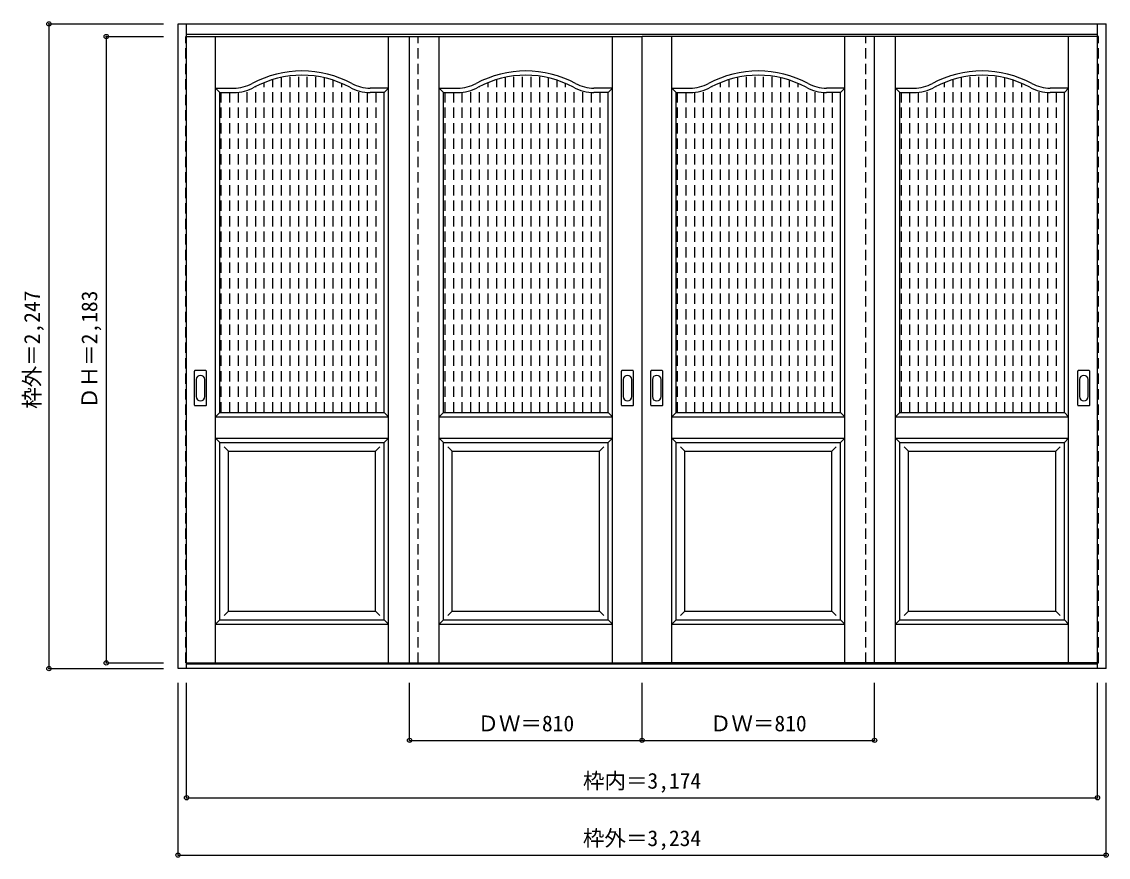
# Model space of a CAD drawing. Units: millimetres, scale not verified. Extents: x -2090 to 1696, y -1729 to 1183.
import ezdxf
from ezdxf.enums import TextEntityAlignment as Align

# ---------------------------------------------------------------- set-up
doc = ezdxf.new("R2010")
doc.units = ezdxf.units.MM
doc.header["$LTSCALE"] = 30
doc.header["$PDMODE"] = 32
doc.header["$PDSIZE"] = 15
doc.linetypes.add('DASHED1', pattern=[1.8, 1.2, -0.6])
doc.layers.add('0-0', color=7, linetype='Continuous')
doc.layers.add('0-1_寸法', color=7, linetype='Continuous')
doc.styles.add('ＭＳ ゴシック', font='')
doc.styles.get('ＭＳ ゴシック').set_extended_font_data('MS Gothic')

msp = doc.modelspace()

# ---------------------------------------------------------------- linework, layer by layer
at = {"layer": '0-0', "color": 3}
for p, q in [((-1545.01, 1175.96), (1688.99, 1175.96)), ((-1545.01, -1071.04), (-1545.01, 1175.96)), ((-1515.01, -1071.04), (-1515.01, 1175.96)), ((1658.99, -1071.04), (1658.99, 1175.96)), ((1688.99, -1071.04), (1688.99, 1175.96)), ((-1515.01, 1139.96), (1658.99, 1139.96)), ((-1515.01, 1131.96), (71.99, 1131.96)), ((-738.01, -1051.04), (-738.01, 1131.96)), ((71.99, -1051.04), (71.99, 1131.96)), ((1658.99, 1131.96), (71.99, 1131.96)), ((881.99, -1051.04), (881.99, 1131.96)), ((-826.51, 936.96), (-875.53, 936.96)), ((-826.51, -178.04), (-826.51, 936.96)), ((-46.51, 936.96), (-95.53, 936.96)), ((-46.51, -178.04), (-46.51, 936.96)), ((763.49, 936.96), (714.47, 936.96)), ((763.49, -178.04), (763.49, 936.96)), ((1543.49, 936.96), (1494.47, 936.96)), ((1543.49, -178.04), (1543.49, 936.96)), ((-1488.01, -153.04), (-1488.01, -34.04)), ((-1447.51, -32.54), (-1486.51, -32.54)), ((-1446.01, -153.04), (-1446.01, -34.04)), ((-0.01, -153.04), (-0.01, -34.04)), ((40.49, -32.54), (1.49, -32.54)), ((41.99, -153.04), (41.99, -34.04)), ((101.99, -153.04), (101.99, -34.04)), ((142.49, -32.54), (103.49, -32.54)), ((143.99, -153.04), (143.99, -34.04)), ((1589.99, -153.04), (1589.99, -34.04)), ((1630.49, -32.54), (1591.49, -32.54)), ((1631.99, -153.04), (1631.99, -34.04)), ((-1486.51, -154.54), (-1447.51, -154.54)), ((-1399.51, -178.04), (-826.51, -178.04)), ((-619.51, -178.04), (-46.51, -178.04)), ((1.49, -154.54), (40.49, -154.54)), ((103.49, -154.54), (142.49, -154.54)), ((190.49, -178.04), (763.49, -178.04)), ((970.49, -178.04), (1543.49, -178.04)), ((1591.49, -154.54), (1630.49, -154.54)), ((-826.51, -901.04), (-826.51, -283.04)), ((-46.51, -901.04), (-46.51, -283.04)), ((763.49, -901.04), (763.49, -283.04)), ((1543.49, -901.04), (1543.49, -283.04)), ((-1399.51, -901.04), (-826.51, -901.04)), ((-619.51, -901.04), (-46.51, -901.04)), ((190.49, -901.04), (763.49, -901.04)), ((970.49, -901.04), (1543.49, -901.04)), ((-1515.01, -1051.04), (71.99, -1051.04)), ((1658.99, -1056.04), (-1515.01, -1056.04)), ((1658.99, -1051.04), (71.99, -1051.04)), ((1688.99, -1071.04), (-1545.01, -1071.04))]:
    msp.add_line(p, q, dxfattribs=at)
at = {"layer": '0-0'}
for p, q in [((-1414.51, -1051.04), (-1414.51, 1131.96)), ((-811.51, -1051.04), (-811.51, 1131.96)), ((-634.51, -1051.04), (-634.51, 1131.96)), ((-31.51, -1051.04), (-31.51, 1131.96)), ((175.49, -1051.04), (175.49, 1131.96)), ((778.49, -1051.04), (778.49, 1131.96)), ((955.49, -1051.04), (955.49, 1131.96)), ((1558.49, -1051.04), (1558.49, 1131.96)), ((-1414.51, 951.96), (-1350.5, 951.96)), ((-1399.51, 936.96), (-1414.51, 951.96)), ((-811.51, 951.96), (-875.53, 951.96)), ((-826.51, 936.96), (-811.51, 951.96)), ((-634.51, 951.96), (-570.5, 951.96)), ((-619.51, 936.96), (-634.51, 951.96)), ((-31.51, 951.96), (-95.53, 951.96)), ((-46.51, 936.96), (-31.51, 951.96)), ((175.49, 951.96), (239.5, 951.96)), ((190.49, 936.96), (175.49, 951.96)), ((778.49, 951.96), (714.47, 951.96)), ((763.49, 936.96), (778.49, 951.96)), ((955.49, 951.96), (1019.5, 951.96)), ((970.49, 936.96), (955.49, 951.96)), ((1558.49, 951.96), (1494.47, 951.96)), ((1543.49, 936.96), (1558.49, 951.96)), ((-1482.01, -63.94), (-1482.01, -123.14)), ((-1452.01, -123.14), (-1452.01, -63.94)), ((5.99, -63.94), (5.99, -123.14)), ((35.99, -123.14), (35.99, -63.94)), ((107.99, -63.94), (107.99, -123.14)), ((137.99, -123.14), (137.99, -63.94)), ((1595.99, -63.94), (1595.99, -123.14)), ((1625.99, -123.14), (1625.99, -63.94)), ((-1399.51, -178.04), (-1414.51, -193.04)), ((-826.51, -178.04), (-811.51, -193.04)), ((-619.51, -178.04), (-634.51, -193.04)), ((-46.51, -178.04), (-31.51, -193.04)), ((190.49, -178.04), (175.49, -193.04)), ((763.49, -178.04), (778.49, -193.04)), ((970.49, -178.04), (955.49, -193.04)), ((1543.49, -178.04), (1558.49, -193.04)), ((-1414.51, -193.04), (-811.51, -193.04)), ((-634.51, -193.04), (-31.51, -193.04)), ((175.49, -193.04), (778.49, -193.04)), ((955.49, -193.04), (1558.49, -193.04)), ((-1414.51, -268.04), (-811.51, -268.04)), ((-1414.51, -268.04), (-1399.51, -283.04)), ((-1384.51, -298.04), (-1369.51, -313.04)), ((-841.51, -298.04), (-856.51, -313.04)), ((-811.51, -268.04), (-826.51, -283.04)), ((-634.51, -268.04), (-31.51, -268.04)), ((-634.51, -268.04), (-619.51, -283.04)), ((-604.51, -298.04), (-589.51, -313.04)), ((-61.51, -298.04), (-76.51, -313.04)), ((-31.51, -268.04), (-46.51, -283.04)), ((175.49, -268.04), (778.49, -268.04)), ((175.49, -268.04), (190.49, -283.04)), ((205.49, -298.04), (220.49, -313.04)), ((748.49, -298.04), (733.49, -313.04)), ((778.49, -268.04), (763.49, -283.04)), ((955.49, -268.04), (1558.49, -268.04)), ((955.49, -268.04), (970.49, -283.04)), ((985.49, -298.04), (1000.49, -313.04)), ((1528.49, -298.04), (1513.49, -313.04)), ((1558.49, -268.04), (1543.49, -283.04)), ((-1369.51, -313.04), (-856.51, -313.04)), ((-1369.51, -871.04), (-1369.51, -313.04)), ((-856.51, -871.04), (-856.51, -313.04)), ((-589.51, -313.04), (-76.51, -313.04)), ((-589.51, -871.04), (-589.51, -313.04)), ((-76.51, -871.04), (-76.51, -313.04)), ((220.49, -313.04), (733.49, -313.04)), ((220.49, -871.04), (220.49, -313.04)), ((733.49, -871.04), (733.49, -313.04)), ((1000.49, -313.04), (1513.49, -313.04)), ((1000.49, -871.04), (1000.49, -313.04)), ((1513.49, -871.04), (1513.49, -313.04)), ((-1399.51, -901.04), (-1414.51, -916.04)), ((-1369.51, -871.04), (-1384.51, -886.04)), ((-826.51, -901.04), (-811.51, -916.04)), ((-619.51, -901.04), (-634.51, -916.04)), ((-589.51, -871.04), (-604.51, -886.04)), ((-46.51, -901.04), (-31.51, -916.04)), ((190.49, -901.04), (175.49, -916.04)), ((220.49, -871.04), (205.49, -886.04)), ((763.49, -901.04), (778.49, -916.04)), ((970.49, -901.04), (955.49, -916.04)), ((1000.49, -871.04), (985.49, -886.04)), ((1543.49, -901.04), (1558.49, -916.04)), ((-1414.51, -916.04), (-811.51, -916.04)), ((-634.51, -916.04), (-31.51, -916.04)), ((175.49, -916.04), (778.49, -916.04)), ((955.49, -916.04), (1558.49, -916.04))]:
    msp.add_line(p, q, dxfattribs=at)
at = {"layer": '0-0', "color": 4, "linetype": 'DASHED1'}
for p, q in [((-708.01, -1051.04), (-708.01, 1131.96)), ((851.99, -1051.04), (851.99, 1131.96)), ((-1184.4, -178.04), (-1184.4, 989.61)), ((-1154.4, -178.04), (-1154.4, 994.51)), ((-1124.4, -178.04), (-1124.4, 996.78)), ((-1094.4, -178.04), (-1094.4, 996.47)), ((-1064.4, -178.04), (-1064.4, 993.57)), ((-1034.4, -178.04), (-1034.4, 988.02)), ((-404.4, -178.04), (-404.4, 989.61)), ((-374.4, -178.04), (-374.4, 994.51)), ((-344.4, -178.04), (-344.4, 996.78)), ((-314.4, -178.04), (-314.4, 996.47)), ((-284.4, -178.04), (-284.4, 993.57)), ((-254.4, -178.04), (-254.4, 988.02)), ((405.6, -178.04), (405.6, 989.61)), ((435.6, -178.04), (435.6, 994.51)), ((465.6, -178.04), (465.6, 996.78)), ((495.6, -178.04), (495.6, 996.47)), ((525.6, -178.04), (525.6, 993.57)), ((555.6, -178.04), (555.6, 988.02)), ((1185.6, -178.04), (1185.6, 989.61)), ((1215.6, -178.04), (1215.6, 994.51)), ((1245.6, -178.04), (1245.6, 996.78)), ((1275.6, -178.04), (1275.6, 996.47)), ((1305.6, -178.04), (1305.6, 993.57)), ((1335.6, -178.04), (1335.6, 988.02)), ((-1274.4, -178.04), (-1274.4, 957.53)), ((-1244.4, -178.04), (-1244.4, 971.37)), ((-1214.4, -178.04), (-1214.4, 981.96)), ((-1004.4, -178.04), (-1004.4, 979.68)), ((-974.4, -178.04), (-974.4, 968.34)), ((-944.4, -178.04), (-944.4, 953.71)), ((-494.4, -178.04), (-494.4, 957.53)), ((-464.4, -178.04), (-464.4, 971.37)), ((-434.4, -178.04), (-434.4, 981.96)), ((-224.4, -178.04), (-224.4, 979.68)), ((-194.4, -178.04), (-194.4, 968.34)), ((-164.4, -178.04), (-164.4, 953.71)), ((315.6, -178.04), (315.6, 957.53)), ((345.6, -178.04), (345.6, 971.37)), ((375.6, -178.04), (375.6, 981.96)), ((585.6, -178.04), (585.6, 979.68)), ((615.6, -178.04), (615.6, 968.34)), ((645.6, -178.04), (645.6, 953.71)), ((1095.6, -178.04), (1095.6, 957.53)), ((1125.6, -178.04), (1125.6, 971.37)), ((1155.6, -178.04), (1155.6, 981.96)), ((1365.6, -178.04), (1365.6, 979.68)), ((1395.6, -178.04), (1395.6, 968.34)), ((1425.6, -178.04), (1425.6, 953.71)), ((-1394.4, -178.04), (-1394.4, 936.96)), ((-1364.4, -178.04), (-1364.4, 936.96)), ((-1334.4, -178.04), (-1334.4, 937.83)), ((-1304.4, -178.04), (-1304.4, 944.22)), ((-914.4, -178.04), (-914.4, 942.09)), ((-884.4, -178.04), (-884.4, 937.22)), ((-854.4, -178.04), (-854.4, 936.96)), ((-614.4, -178.04), (-614.4, 936.96)), ((-584.4, -178.04), (-584.4, 936.96)), ((-554.4, -178.04), (-554.4, 937.83)), ((-524.4, -178.04), (-524.4, 944.22)), ((-134.4, -178.04), (-134.4, 942.09)), ((-104.4, -178.04), (-104.4, 937.22)), ((-74.4, -178.04), (-74.4, 936.96)), ((195.6, -178.04), (195.6, 936.96)), ((225.6, -178.04), (225.6, 936.96)), ((255.6, -178.04), (255.6, 937.83)), ((285.6, -178.04), (285.6, 944.22)), ((675.6, -178.04), (675.6, 942.09)), ((705.6, -178.04), (705.6, 937.22)), ((735.6, -178.04), (735.6, 936.96)), ((975.6, -178.04), (975.6, 936.96)), ((1005.6, -178.04), (1005.6, 936.96)), ((1035.6, -178.04), (1035.6, 937.83)), ((1065.6, -178.04), (1065.6, 944.22)), ((1455.6, -178.04), (1455.6, 942.09)), ((1485.6, -178.04), (1485.6, 937.22)), ((1515.6, -178.04), (1515.6, 936.96)), ((-1515.01, -1051.04), (-1518.01, -1051.04)), ((1658.99, -1051.04), (1661.99, -1051.04))]:
    msp.add_line(p, q, dxfattribs=at)
for points in [[(-1518.01, -1051.04), (-1518.01, 1131.96), (-1515.01, 1131.96)], [(1661.99, -1051.04), (1661.99, 1131.96), (1658.99, 1131.96)]]:
    msp.add_lwpolyline(points, dxfattribs=at)
at = {"layer": '0-0', "color": 3}
for points in [[(-1399.51, -178.04), (-1399.51, 936.96), (-1350.5, 936.96)], [(-619.51, -178.04), (-619.51, 936.96), (-570.5, 936.96)], [(190.49, -178.04), (190.49, 936.96), (239.5, 936.96)], [(970.49, -178.04), (970.49, 936.96), (1019.5, 936.96)], [(-1399.51, -901.04), (-1399.51, -283.04), (-826.51, -283.04)], [(-619.51, -901.04), (-619.51, -283.04), (-46.51, -283.04)], [(190.49, -901.04), (190.49, -283.04), (763.49, -283.04)], [(970.49, -901.04), (970.49, -283.04), (1543.49, -283.04)]]:
    msp.add_lwpolyline(points, dxfattribs=at)
at = {"layer": '0-0'}
for points in [[(-1369.51, -871.04), (-856.51, -871.04), (-841.51, -886.04)], [(-589.51, -871.04), (-76.51, -871.04), (-61.51, -886.04)], [(220.49, -871.04), (733.49, -871.04), (748.49, -886.04)], [(1000.49, -871.04), (1513.49, -871.04), (1528.49, -886.04)]]:
    msp.add_lwpolyline(points, dxfattribs=at)
for centre, radius, start, end in [((-1113.01, 646.96), 365, 61.6423, 118.3577), ((-333.01, 646.96), 365, 61.6423, 118.3577), ((476.99, 646.96), 365, 61.6423, 118.3577), ((1256.99, 646.96), 365, 61.6423, 118.3577), ((-1350.5, 1086.96), 135, 270, 298.3577), ((-875.53, 1086.96), 135, 241.6423, 270), ((-570.5, 1086.96), 135, 270, 298.3577), ((-95.53, 1086.96), 135, 241.6423, 270), ((239.5, 1086.96), 135, 270, 298.3577), ((714.47, 1086.96), 135, 241.6423, 270), ((1019.5, 1086.96), 135, 270, 298.3577), ((1494.47, 1086.96), 135, 241.6423, 270), ((-1467.01, -63.94), 15, 0, 180), ((20.99, -63.94), 15, 0, 180), ((122.99, -63.94), 15, 0, 180), ((1610.99, -63.94), 15, 0, 180), ((-1467.01, -123.14), 15, 180, 0), ((20.99, -123.14), 15, 180, 0), ((122.99, -123.14), 15, 180, 0), ((1610.99, -123.14), 15, 180, 0)]:
    msp.add_arc(centre, radius, start, end, dxfattribs=at)
at = {"layer": '0-0', "color": 3}
for centre, radius, start, end in [((-1113.01, 646.96), 350, 61.6423, 118.3577), ((-333.01, 646.96), 350, 61.6423, 118.3577), ((476.99, 646.96), 350, 61.6423, 118.3577), ((1256.99, 646.96), 350, 61.6423, 118.3577), ((-1350.5, 1086.96), 150, 270, 298.3577), ((-875.53, 1086.96), 150, 241.6423, 270), ((-570.5, 1086.96), 150, 270, 298.3577), ((-95.53, 1086.96), 150, 241.6423, 270), ((239.5, 1086.96), 150, 270, 298.3577), ((714.47, 1086.96), 150, 241.6423, 270), ((1019.5, 1086.96), 150, 270, 298.3577), ((1494.47, 1086.96), 150, 241.6423, 270), ((-1486.51, -34.04), 1.5, 90, 180), ((-1447.51, -34.04), 1.5, 0, 90), ((1.49, -34.04), 1.5, 90, 180), ((40.49, -34.04), 1.5, 0, 90), ((103.49, -34.04), 1.5, 90, 180), ((142.49, -34.04), 1.5, 0, 90), ((1591.49, -34.04), 1.5, 90, 180), ((1630.49, -34.04), 1.5, 0, 90), ((-1486.51, -153.04), 1.5, 180, 270), ((-1447.51, -153.04), 1.5, 270, 0), ((1.49, -153.04), 1.5, 180, 270), ((40.49, -153.04), 1.5, 270, 0), ((103.49, -153.04), 1.5, 180, 270), ((142.49, -153.04), 1.5, 270, 0), ((1591.49, -153.04), 1.5, 180, 270), ((1630.49, -153.04), 1.5, 270, 0)]:
    msp.add_arc(centre, radius, start, end, dxfattribs=at)
at = {"layer": '0-1_寸法', "color": 4}
for p, q in [((-1995.01, 1175.96), (-1595.01, 1175.96)), ((-1995.01, 1175.96), (-1995.01, -1071.04)), ((-1795.01, 1131.96), (-1595.01, 1131.96)), ((-1795.01, 1131.96), (-1795.01, -1051.04)), ((-1795.01, -1051.04), (-1595.01, -1051.04)), ((-1995.01, -1071.04), (-1595.01, -1071.04)), ((-1545.01, -1721.04), (-1545.01, -1121.04)), ((-1515.01, -1521.04), (-1515.01, -1121.04)), ((-738.01, -1321.04), (-738.01, -1121.04)), ((71.99, -1321.04), (71.99, -1121.04)), ((881.99, -1321.04), (881.99, -1121.04)), ((-738.01, -1321.04), (881.99, -1321.04))]:
    msp.add_line(p, q, dxfattribs=at)
for points in [[(-1545.01, -1721.04), (1688.99, -1721.04), (1688.99, -1121.04)], [(-1515.01, -1521.04), (1658.99, -1521.04), (1658.99, -1121.04)]]:
    msp.add_lwpolyline(points, dxfattribs=at)
at = {"layer": '0-1_寸法'}
for p in [(-1995.01, 1175.96), (-1795.01, 1131.96), (-1795.01, -1051.04), (-1995.01, -1071.04), (-738.01, -1321.04), (71.99, -1321.04), (881.99, -1321.04), (-1515.01, -1521.04), (1658.99, -1521.04), (-1545.01, -1721.04), (1688.99, -1721.04)]:
    msp.add_point(p, dxfattribs=at)

# ---------------------------------------------------------------- texts
at = {"layer": '0-1_寸法', "style": 'ＭＳ ゴシック'}
for s, p in [('枠外＝2,247', (-2010.01, -165.79)), ('ＤＨ＝2,183', (-1810.01, -165.79))]:
    msp.add_text(s, height=54.99, rotation=90, dxfattribs=at).set_placement(p, align=Align.BOTTOM_LEFT)
for s, p in [('ＤＷ＝810', (-501.76, -1306.04)), ('ＤＷ＝810', (308.24, -1306.04)), ('枠内＝3,174', (-134.26, -1506.04)), ('枠外＝3,234', (-134.26, -1706.04))]:
    msp.add_text(s, height=54.99, dxfattribs=at).set_placement(p, align=Align.BOTTOM_LEFT)

doc.saveas('drawing.dxf')
